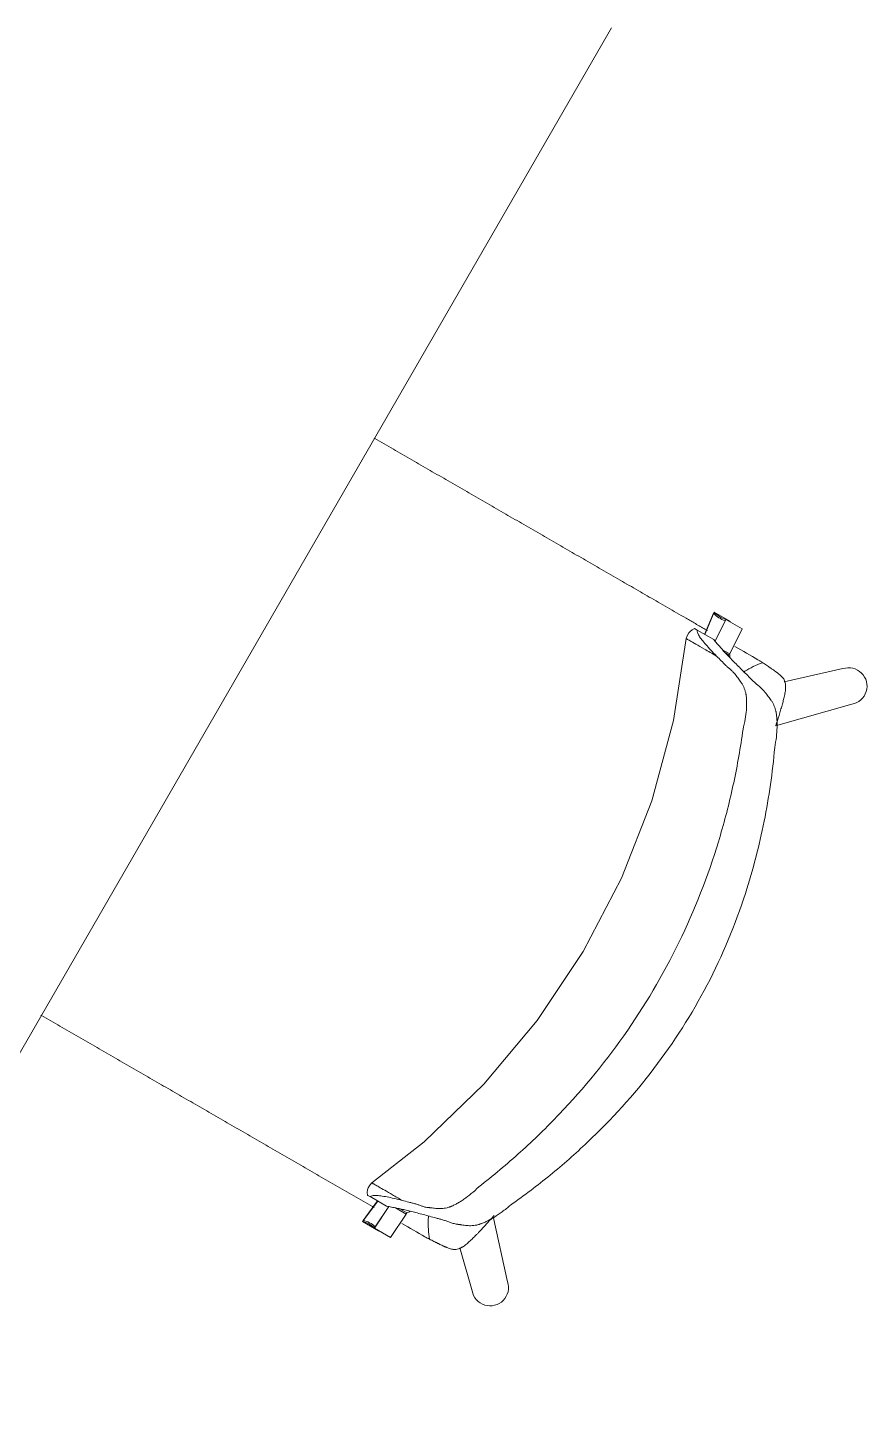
# Model space of a CAD drawing. Header units: millimetres. Extents: x 155927 to 295199, y -4084 to 97293.
# Drawn here: x 181781 to 182379, y 20012 to 21008 of the extents above; entities that cross this region are included whole.
import ezdxf

# ---------------------------------------------------------------- set-up
doc = ezdxf.new("R2010")
doc.units = ezdxf.units.MM
doc.header["$MEASUREMENT"] = 0
doc.layers.add('I-FURN', color=8, linetype='CONTINUOUS', lineweight=9)

msp = doc.modelspace()

# ---------------------------------------------------------------- linework, layer by layer
at = {"layer": 'I-FURN'}
for p, q in [((181621.82, 20011.71), (182196.8, 21007.65)), ((182269.5, 20590.66), (182263.07, 20575.63)), ((182269.95, 20591.5), (182263.15, 20575.59)), ((182281.5, 20584.83), (182269.95, 20591.5)), ((182270.55, 20570.73), (182278.2, 20586.36)), ((182278.2, 20586.36), (182289.75, 20579.69)), ((182251.73, 20576.69), (182250.6, 20574.71)), ((182252.74, 20577.81), (182251.73, 20576.69)), ((182254.24, 20578.95), (182252.74, 20577.81)), ((182255.96, 20579.74), (182254.24, 20578.95)), ((182257.75, 20578.71), (182269.55, 20571.89)), ((182289.75, 20579.69), (182280.98, 20561.77)), ((182250.04, 20572.64), (182240.89, 20514.25)), ((182250.6, 20574.71), (182250.04, 20572.64)), ((182280.98, 20561.77), (182275.86, 20564.72)), ((182280.52, 20560.93), (182277.91, 20562.44)), ((182361.64, 20551.23), (182319.84, 20541.9)), ((182313.57, 20510.42), (182368.06, 20525.91)), ((182240.89, 20514.25), (182225.48, 20457.18)), ((182225.48, 20457.18), (182203.99, 20402.1)), ((182203.99, 20402.1), (182176.68, 20349.66)), ((182176.68, 20349.66), (182143.85, 20300.48)), ((182143.85, 20300.48), (182105.9, 20255.13)), ((182105.9, 20255.13), (182063.27, 20214.16)), ((182063.27, 20214.16), (182026.15, 20184.86)), ((182022.79, 20178.06), (182023.02, 20179.93)), ((182022.96, 20176.18), (182022.79, 20178.06)), ((182023.02, 20179.93), (182023.49, 20181.37)), ((182023.49, 20181.37), (182024.64, 20183.33)), ((182024.64, 20183.33), (182026.15, 20184.86)), ((182030.27, 20171.96), (182019.32, 20157.35)), ((182030.15, 20172.03), (182019.78, 20158.19)), ((182024.75, 20175.14), (182036.56, 20168.33)), ((182027.9, 20152.77), (182038.16, 20168.03)), ((182028.35, 20153.61), (182038.06, 20168.05)), ((182050.58, 20162.66), (182039.45, 20146.1)), ((182042.93, 20167.08), (182050.58, 20162.66)), ((182045.92, 20166.45), (182051.03, 20163.5)), ((182051.03, 20163.5), (182050.62, 20162.89)), ((182122.77, 20114.45), (182112.41, 20160.97)), ((182019.32, 20157.35), (182030.87, 20150.68)), ((182039.45, 20146.1), (182027.9, 20152.77)), ((182088.78, 20138.59), (182097.45, 20108.04))]:
    msp.add_line(p, q, dxfattribs=at)
for centre, start, end in [((182365.69, 20538.79), 280.41756, 108.03379), ((182110.32, 20110.41), 190.39413, 18.01036)]:
    msp.add_arc(centre, 13.09, start, end, dxfattribs=at)
for centre, start_param, end_param in [((182282.41, 20602.25), 5.960696, 6.540192), ((182282.87, 20603.08), 5.960696, 6.540192), ((182016.2, 20141.2), 2.884586, 3.464082), ((182015.75, 20140.37), 2.884586, 3.464082), ((182027.29, 20133.7), 3.380441, 3.464082)]:
    msp.add_ellipse(centre, major_axis=(-8.7, -15.06), ratio=0.978487, start_param=start_param, end_param=end_param, dxfattribs=at)
for points, knots in [([(182027.74, 20715.41), (182027.92, 20715.3), (182030.26, 20713.95), (182034.78, 20711.35), (182041.37, 20707.54), (182047.98, 20703.72), (182056.7, 20698.69), (182067.51, 20692.45), (182078.3, 20686.22), (182086.99, 20681.2), (182093.6, 20677.39), (182100.21, 20673.57), (182108.94, 20668.52), (182119.78, 20662.27), (182132.74, 20654.79), (182145.87, 20647.2), (182158.98, 20639.64), (182171.87, 20632.19), (182182.65, 20625.97), (182191.34, 20620.95), (182197.95, 20617.14), (182204.51, 20613.35), (182213.09, 20608.4), (182223.68, 20602.28), (182234.39, 20596.1), (182243.14, 20591.05), (182249.84, 20587.18), (182256.6, 20583.28), (182261.66, 20580.36), (182264.49, 20578.72), (182265.1, 20578.37)], [-0.7515277, -0.7515277, -0.7515277, -0.7515277, -0.75, -0.7321429, -0.7142857, -0.6964286, -0.6785714, -0.6428571, -0.6071429, -0.5892857, -0.5714286, -0.5535714, -0.5357143, -0.5, -0.4642857, -0.4285714, -0.3928571, -0.3571429, -0.3214286, -0.3035714, -0.2857143, -0.2678571, -0.25, -0.2142857, -0.1785714, -0.1607143, -0.1428571, -0.125, -0.1071429, -0.1022726, -0.1022726, -0.1022726, -0.1022726]), ([(182250.04, 20572.64), (182250.04, 20572.64), (182250.16, 20572.57), (182250.61, 20572.31), (182251.39, 20571.85), (182253.12, 20570.86), (182256.5, 20568.91), (182262.74, 20565.3), (182268.39, 20562.04), (182271.65, 20560.16)], [0.3374293, 0.3374293, 0.3374293, 0.3374293, 0.3888889, 0.4444444, 0.5138889, 0.5833333, 0.7222222, 0.8611111, 1, 1, 1, 1]), ([(182274.52, 20566.21), (182275.81, 20564.68), (182278.09, 20562.16), (182281.71, 20558.39), (182284.69, 20555.37), (182287.79, 20552.26), (182291.08, 20548.99), (182294.04, 20546.03), (182296.51, 20543.6), (182298.08, 20542.03), (182299.37, 20540.84), (182300.67, 20539.72), (182302, 20538.64), (182303.34, 20537.46), (182304.34, 20536.49), (182305.17, 20535.59), (182305.74, 20534.89), (182306.07, 20534.47), (182306.32, 20534.15), (182306.56, 20533.82), (182306.9, 20533.38), (182307.5, 20532.61), (182308.4, 20531.5), (182309.5, 20530.09), (182310.58, 20528.59), (182311.61, 20526.93), (182312.53, 20525.09), (182313.19, 20523.38), (182313.57, 20522.06), (182313.75, 20521.28), (182313.88, 20520.67), (182314, 20520.05), (182314.14, 20519.2), (182314.36, 20517.68), (182314.59, 20515.39), (182314.72, 20512.46), (182314.7, 20508.3), (182314.29, 20502.64), (182313.53, 20497.62), (182313.03, 20494.99)], [0, 0, 0, 0, 0.142857, 0.214286, 0.285714, 0.357143, 0.428571, 0.5, 0.535714, 0.571429, 0.589286, 0.607143, 0.642857, 0.660714, 0.678571, 0.696429, 0.705357, 0.709821, 0.714286, 0.71875, 0.723214, 0.732143, 0.75, 0.767857, 0.785714, 0.803571, 0.821429, 0.839286, 0.848214, 0.852679, 0.857143, 0.861607, 0.866071, 0.875, 0.892857, 0.910714, 0.928571, 0.964286, 1, 1, 1, 1]), ([(182290.45, 20508.03), (182291.08, 20510.53), (182292.11, 20515.31), (182292.81, 20520.74), (182293.04, 20524.76), (182293.05, 20527.6), (182292.92, 20529.83), (182292.77, 20531.31), (182292.67, 20532.14), (182292.58, 20532.75), (182292.48, 20533.35), (182292.32, 20534.12), (182291.99, 20535.43), (182291.39, 20537.16), (182290.5, 20539.03), (182289.5, 20540.74), (182288.45, 20542.29), (182287.4, 20543.73), (182286.55, 20544.85), (182285.99, 20545.61), (182285.68, 20546.04), (182285.46, 20546.36), (182285.24, 20546.68), (182284.95, 20547.07), (182284.44, 20547.73), (182283.72, 20548.55), (182282.87, 20549.4), (182281.74, 20550.42), (182280.6, 20551.34), (182279.45, 20552.32), (182278.57, 20553.14), (182277.7, 20554.02), (182276.53, 20555.19), (182274.49, 20557.24), (182272.78, 20558.99), (182271.65, 20560.16)], [0, 0, 0, 0, 0.0625, 0.125, 0.15625, 0.1875, 0.21875, 0.234375, 0.242188, 0.25, 0.257812, 0.265625, 0.28125, 0.3125, 0.34375, 0.375, 0.40625, 0.4375, 0.46875, 0.484375, 0.492188, 0.5, 0.507812, 0.515625, 0.53125, 0.5625, 0.59375, 0.625, 0.6875, 0.71875, 0.75, 0.78125, 0.8125, 0.875, 1, 1, 1, 1]), ([(182281.21, 20558.99), (182281.18, 20559.48), (182281.11, 20560.46), (182281, 20561.33), (182280.93, 20561.77)], [-0.5281276, -0.5281276, -0.5281276, -0.5281276, -0.3333333, -0.1258677, -0.1258677, -0.1258677, -0.1258677]), ([(182304.34, 20555.48), (182302.02, 20554.65), (182297.65, 20552.77), (182293.31, 20550.36), (182291.12, 20548.91), (182290.79, 20548.69)], [0, 0, 0, 0, 0.02777778, 0.05555556, 0.06066679, 0.06066679, 0.06066679, 0.06066679]), ([(182304.34, 20555.48), (182305.24, 20554.89), (182306.63, 20553.98), (182308.26, 20552.9), (182309.18, 20552.29), (182309.86, 20551.83), (182310.53, 20551.38), (182311.36, 20550.82), (182312.37, 20550.12), (182313.38, 20549.41), (182314.1, 20548.88), (182314.52, 20548.58), (182314.84, 20548.34), (182315.15, 20548.1), (182315.56, 20547.78), (182316.26, 20547.23), (182317.19, 20546.45), (182318.19, 20545.48), (182319.04, 20544.5), (182319.78, 20543.34), (182320.35, 20541.97), (182320.66, 20540.68), (182320.79, 20539.59), (182320.82, 20538.79), (182320.82, 20537.99), (182320.77, 20536.89), (182320.61, 20535.46), (182320.33, 20533.68), (182319.96, 20531.84), (182319.55, 20530.07), (182319.15, 20528.47), (182318.74, 20526.91), (182318.28, 20525.24), (182317.76, 20523.42), (182317.05, 20520.99), (182315.72, 20516.64), (182314.55, 20512.98), (182313.81, 20510.71)], [0, 0, 0, 0, 0.0625, 0.09375, 0.109375, 0.125, 0.140625, 0.15625, 0.1875, 0.21875, 0.234375, 0.242188, 0.25, 0.257812, 0.265625, 0.28125, 0.3125, 0.34375, 0.375, 0.40625, 0.4375, 0.46875, 0.484375, 0.5, 0.515625, 0.53125, 0.5625, 0.59375, 0.625, 0.65625, 0.6875, 0.71875, 0.75, 0.78125, 0.8125, 0.875, 1, 1, 1, 1]), ([(182102.31, 20182.16), (182112.49, 20190.07), (182132.21, 20206.59), (182169.17, 20242.5), (182209.99, 20292.5), (182248.73, 20359.6), (182271.62, 20419.95), (182284.25, 20469.92), (182288.69, 20495.25), (182290.45, 20508.03)], [-1, -1, -1, -1, -0.9, -0.8, -0.6, -0.4, -0.2, -0.1, 0, 0, 0, 0]), ([(182313.03, 20494.99), (182311.47, 20477.34), (182306.45, 20442.31), (182291.65, 20385.12), (182266.75, 20324.99), (182228.54, 20265.11), (182188.82, 20221.3), (182153.35, 20190.15), (182134.56, 20175.91), (182124.89, 20169.13)], [-1, -1, -1, -1, -0.863636, -0.727273, -0.545455, -0.363636, -0.181818, -0.090909, 0, 0, 0, 0]), ([(182027.7, 20167.34), (182027.31, 20167.56), (182022.52, 20170.33), (182013.17, 20175.73), (181999.82, 20183.44), (181986.78, 20190.97), (181975.96, 20197.22), (181967.24, 20202.25), (181960.6, 20206.08), (181953.95, 20209.92), (181945.21, 20214.97), (181934.4, 20221.21), (181923.64, 20227.42), (181914.98, 20232.42), (181908.42, 20236.21), (181901.87, 20239.99), (181893.24, 20244.97), (181882.55, 20251.14), (181871.84, 20257.33), (181863.16, 20262.34), (181856.56, 20266.15), (181849.93, 20269.97), (181841.19, 20275.02), (181830.3, 20281.31), (181817.21, 20288.87), (181803.91, 20296.54), (181794.99, 20301.69), (181790.52, 20304.28), (181790.39, 20304.35)], [-0.896036, -0.896036, -0.896036, -0.896036, -0.8928571, -0.8571429, -0.8214286, -0.7857143, -0.75, -0.7321429, -0.7142857, -0.6964286, -0.6785714, -0.6428571, -0.6071429, -0.5892857, -0.5714286, -0.5535714, -0.5357143, -0.5, -0.4642857, -0.4464286, -0.4285714, -0.4107143, -0.3928571, -0.3571429, -0.3214286, -0.2857143, -0.25, -0.2489174, -0.2489174, -0.2489174, -0.2489174]), ([(182047.76, 20172.38), (182045.16, 20173.89), (182040.51, 20176.57), (182034.98, 20179.76), (182030.86, 20182.14), (182028.57, 20183.46), (182027.33, 20184.18), (182026.69, 20184.55), (182026.27, 20184.79), (182026.15, 20184.86), (182026.15, 20184.86)], [0, 0, 0, 0, 0.1111111, 0.2222222, 0.3333333, 0.4444444, 0.5, 0.5555556, 0.6111111, 0.6625707, 0.6625707, 0.6625707, 0.6625707]), ([(182047.76, 20172.38), (182049.34, 20171.99), (182051.72, 20171.38), (182054.51, 20170.64), (182056.1, 20170.21), (182057.31, 20169.89), (182058.46, 20169.55), (182059.88, 20169.04), (182061.24, 20168.52), (182062.69, 20168.04), (182063.86, 20167.73), (182064.93, 20167.52), (182065.75, 20167.41), (182066.24, 20167.35), (182066.62, 20167.32), (182067.01, 20167.29), (182067.53, 20167.24), (182068.47, 20167.13), (182069.87, 20166.96), (182071.64, 20166.76), (182073.51, 20166.63), (182075.48, 20166.62), (182077.55, 20166.79), (182079.35, 20167.13), (182080.65, 20167.5), (182081.4, 20167.75), (182081.97, 20167.96), (182082.54, 20168.19), (182083.31, 20168.51), (182084.67, 20169.12), (182086.66, 20170.13), (182089.12, 20171.56), (182092.48, 20173.76), (182096.83, 20177.09), (182100.46, 20180.37), (182102.31, 20182.16)], [0, 0, 0, 0, 0.125, 0.1875, 0.21875, 0.25, 0.28125, 0.3125, 0.375, 0.40625, 0.4375, 0.46875, 0.484375, 0.492188, 0.5, 0.507812, 0.515625, 0.53125, 0.5625, 0.59375, 0.625, 0.65625, 0.6875, 0.71875, 0.734375, 0.742188, 0.75, 0.757812, 0.765625, 0.78125, 0.8125, 0.84375, 0.875, 0.9375, 1, 1, 1, 1]), ([(182124.89, 20169.13), (182122.86, 20167.38), (182118.9, 20164.21), (182114.2, 20161.03), (182110.61, 20158.93), (182108.01, 20157.58), (182105.91, 20156.63), (182104.48, 20156.06), (182103.68, 20155.76), (182103.08, 20155.55), (182102.49, 20155.36), (182101.72, 20155.13), (182100.39, 20154.8), (182098.58, 20154.51), (182096.52, 20154.39), (182094.57, 20154.45), (182092.73, 20154.63), (182090.96, 20154.88), (182089.55, 20155.1), (182088.58, 20155.24), (182088.04, 20155.32), (182087.63, 20155.36), (182087.22, 20155.41), (182086.69, 20155.49), (182085.8, 20155.64), (182084.61, 20155.91), (182083.27, 20156.29), (182081.58, 20156.86), (182079.98, 20157.46), (182078.36, 20158.04), (182077.1, 20158.43), (182075.81, 20158.78), (182074.12, 20159.25), (182071.19, 20160.05), (182067.15, 20161.14), (182062.67, 20162.36), (182058.43, 20163.48), (182054.33, 20164.55), (182050.52, 20165.49), (182047.04, 20166.28), (182044.94, 20166.69), (182043.96, 20166.87)], [0, 0, 0, 0, 0.035714, 0.071429, 0.089286, 0.107143, 0.125, 0.133929, 0.138393, 0.142857, 0.147321, 0.151786, 0.160714, 0.178571, 0.196429, 0.214286, 0.232143, 0.25, 0.267857, 0.276786, 0.28125, 0.285714, 0.290179, 0.294643, 0.303571, 0.321429, 0.339286, 0.357143, 0.392857, 0.410714, 0.428571, 0.446429, 0.464286, 0.5, 0.571429, 0.642857, 0.714286, 0.785714, 0.857143, 0.928571, 1, 1, 1, 1]), ([(182050.96, 20163.5), (182051.38, 20163.67), (182052.23, 20164.05), (182053.12, 20164.46), (182053.55, 20164.67)], [-0.8810546, -0.8810546, -0.8810546, -0.8810546, -0.6666667, -0.4718724, -0.4718724, -0.4718724, -0.4718724]), ([(182066.44, 20161.39), (182066.36, 20160.49), (182066.13, 20157.39), (182066.21, 20151.91), (182066.77, 20147.19), (182067.21, 20144.76)], [0.93303317, 0.93303317, 0.93303317, 0.93303317, 0.94444444, 0.97222222, 1, 1, 1, 1]), ([(182110.72, 20158.94), (182109.12, 20157.17), (182106.54, 20154.32), (182103.44, 20151), (182101.69, 20149.16), (182100.37, 20147.8), (182099.15, 20146.57), (182098.01, 20145.44), (182096.82, 20144.29), (182095.49, 20143.06), (182094.08, 20141.82), (182092.69, 20140.68), (182091.52, 20139.83), (182090.59, 20139.23), (182089.91, 20138.83), (182089.19, 20138.46), (182088.19, 20138.03), (182086.92, 20137.65), (182085.44, 20137.46), (182084.07, 20137.52), (182082.8, 20137.76), (182081.46, 20138.15), (182080.32, 20138.56), (182079.49, 20138.89), (182079.01, 20139.09), (182078.65, 20139.24), (182078.28, 20139.4), (182077.81, 20139.6), (182076.99, 20139.97), (182075.87, 20140.49), (182074.76, 20141.01), (182073.85, 20141.45), (182073.13, 20141.8), (182072.39, 20142.17), (182071.4, 20142.66), (182069.66, 20143.53), (182068.18, 20144.28), (182067.21, 20144.76)], [0, 0, 0, 0, 0.125, 0.1875, 0.21875, 0.25, 0.28125, 0.3125, 0.34375, 0.375, 0.40625, 0.4375, 0.46875, 0.484375, 0.5, 0.515625, 0.53125, 0.5625, 0.59375, 0.625, 0.65625, 0.6875, 0.71875, 0.734375, 0.742188, 0.75, 0.757812, 0.765625, 0.78125, 0.8125, 0.84375, 0.859375, 0.875, 0.890625, 0.90625, 0.9375, 1, 1, 1, 1])]:
    msp.add_open_spline(points, degree=3, knots=knots, dxfattribs=at)
for points in [[(182257.75, 20578.71), (182257.27, 20578.99), (182256.56, 20579.4), (182255.98, 20579.73), (182255.89, 20579.78), (182256.3, 20579.54), (182256.63, 20579.35)], [(182271.65, 20560.16), (182270.16, 20561.64), (182267.39, 20564.49), (182263.93, 20568.4), (182261.04, 20571.83), (182258.96, 20574.73), (182257.86, 20577.09), (182257.7, 20578.24), (182257.75, 20578.71)], [(182269.55, 20571.89), (182270.3, 20571.01), (182271.85, 20569.18), (182273.59, 20567.22), (182274.52, 20566.21)], [(182284.68, 20567.07), (182290.32, 20563.81), (182295.79, 20560.65), (182301.11, 20557.58)], [(182301.11, 20557.58), (182301.65, 20557.23), (182302.73, 20556.53), (182303.8, 20555.83), (182304.34, 20555.48)], [(182023.62, 20175.8), (182023.3, 20175.98), (182022.9, 20176.22), (182022.98, 20176.17), (182023.56, 20175.83), (182024.27, 20175.42), (182024.75, 20175.14)], [(182024.75, 20175.14), (182025.13, 20175.42), (182026.2, 20175.86), (182028.8, 20176.08), (182032.36, 20175.73), (182036.76, 20174.95), (182041.88, 20173.9), (182045.74, 20172.93), (182047.76, 20172.38)], [(182043.96, 20166.87), (182042.62, 20167.17), (182040.05, 20167.69), (182037.69, 20168.12), (182036.56, 20168.33)], [(182110.72, 20158.94), (182111.53, 20159.88), (182112.34, 20160.82), (182113.15, 20161.77)], [(182113.11, 20161.72), (182112.31, 20160.79), (182111.52, 20159.87), (182110.72, 20158.94)], [(182063.78, 20146.51), (182058.49, 20149.57), (182053.03, 20152.71), (182047.4, 20155.97)], [(182067.21, 20144.76), (182066.64, 20145.05), (182065.5, 20145.64), (182064.35, 20146.22), (182063.78, 20146.51)]]:
    msp.add_open_spline(points, degree=3, dxfattribs=at)

doc.saveas('drawing.dxf')
